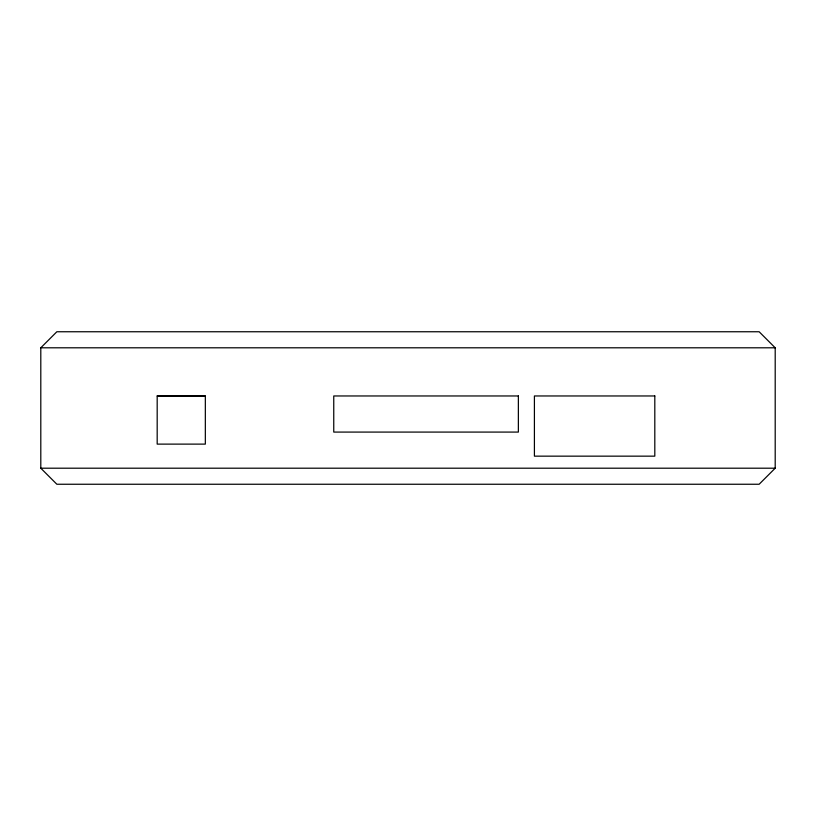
<?xml version="1.0" encoding="UTF-8"?>
<svg xmlns="http://www.w3.org/2000/svg" width="816" height="816" viewBox="0 0 816 816"><rect width="100%" height="100%" fill="white"/><g stroke="black" fill="none" stroke-linecap="round" stroke-linejoin="round"><path stroke-width="1.22" d="M40.8 347.8L56.855 331.755L759.145 331.755L775.2 347.8L775.2 468.2L759.145 484.245L56.855 484.245L40.8 468.2L40.8 347.8L775.2 347.8M157.182 395.964L205.336 395.964L205.336 444.118L157.182 444.118L157.182 395.964L205.336 396.046M40.8 468.2L775.2 468.2M518.364 395.964L333.754 395.964L333.754 432.082L518.364 432.082L518.364 395.964M654.809 395.964L534.409 395.964L534.409 456.154L654.809 456.154L654.809 395.964"/></g></svg>
